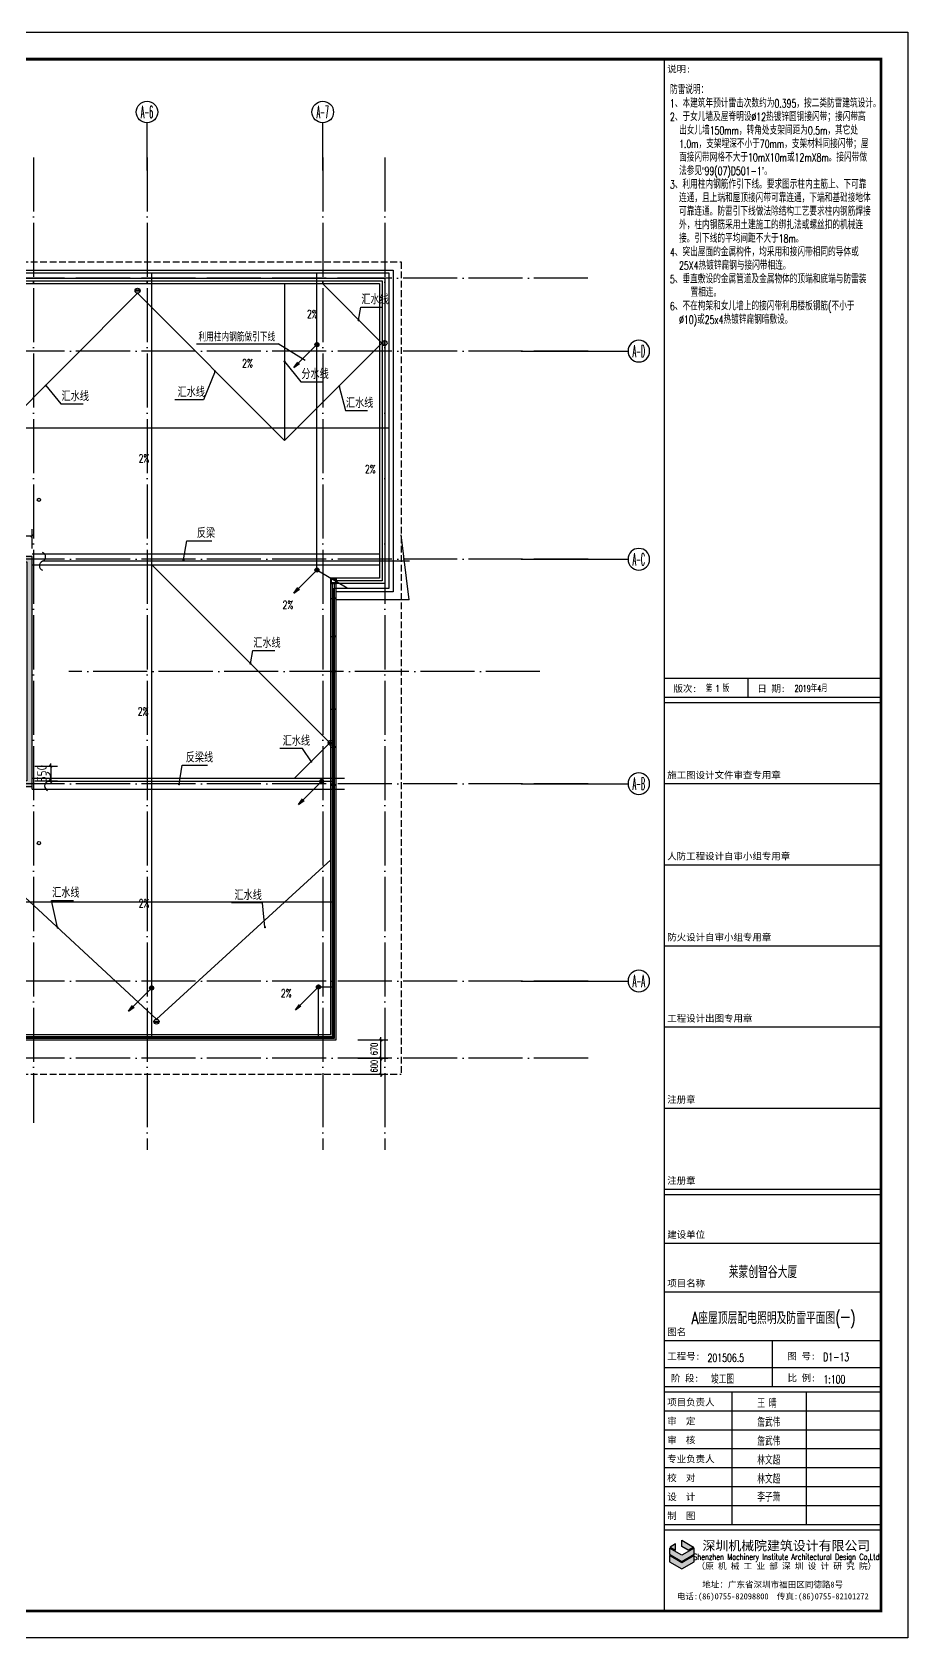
# Model space of a CAD drawing. Extents: x 1980812 to 2226895, y -554123 to 281606.
# Drawn here: x 2032517 to 2064912, y -478790 to -419390 of the extents above; entities that cross this region are included whole.
import ezdxf
from ezdxf.enums import TextEntityAlignment as Align

# ---------------------------------------------------------------- set-up
doc = ezdxf.new("R2010")
doc.units = 0
doc.header["$LTSCALE"] = 1000
doc.header["$MEASUREMENT"] = 0
doc.linetypes.add('DASH', pattern=[0.35, 0.25, -0.1])
doc.linetypes.add('DOTE', pattern=[2.42, 2, -0.2, 0.02, -0.2])
doc.layers.get('Defpoints').update_dxf_attribs({"color": 8})
for name, color, linetype in [('$TD_AUDIT_GENERATED_(13E6)', 8, 'Continuous'), ('$TD_AUDIT_GENERATED_(158)', 8, 'Continuous'), ('$TD_AUDIT_GENERATED_(210)', 8, 'Continuous'), ('$TD_AUDIT_GENERATED_(24A6)', 8, 'Continuous'), ('$TD_AUDIT_GENERATED_(24AC)', 8, 'Continuous'), ('$TD_AUDIT_GENERATED_(24BC)', 8, 'Continuous'), ('$TD_AUDIT_GENERATED_(24C3)', 8, 'Continuous'), ('$TD_AUDIT_GENERATED_(24DC)', 8, 'Continuous'), ('$TD_AUDIT_GENERATED_(2685)', 8, 'Continuous'), ('$TD_AUDIT_GENERATED_(26A1)', 8, 'Continuous'), ('$TD_AUDIT_GENERATED_(2A51)', 8, 'Continuous'), ('$TD_AUDIT_GENERATED_(FFA)', 8, 'Continuous'), ('1', 1, 'Continuous'), ('7', 7, 'Continuous'), ('AXIS', 7, 'Continuous'), ('AXIS_TEXT', 7, 'Continuous'), ('COLU', 8, 'Continuous'), ('COLU_HATCH', 8, 'Continuous'), ('CURTWALL', 8, 'Continuous'), ('CURTWALL-DIV', 8, 'Continuous'), ('DIM_LEAD', 8, 'Continuous'), ('DIM_SYMB', 8, 'Continuous'), ('dote', 8, 'DOTE'), ('DQ1', 1, 'Continuous'), ('DQ2', 2, 'Continuous'), ('DQ7', 7, 'Continuous'), ('DQFL', 2, 'X_LINE'), ('DQK1', 1, 'Continuous'), ('DQK7', 7, 'Continuous'), ('PUB_DIM', 8, 'Continuous'), ('PUB_TEXT', 8, 'Continuous'), ('TK', 1, 'Continuous'), ('WALL', 7, 'Continuous')]:
    doc.layers.add(name, color=color, linetype=linetype)
doc.styles.add('_TCH_AXIS', font='COMPLEX', dxfattribs={"bigfont": 'GBCBIG'})
doc.styles.add('_TCH_DIM', font='SIMPLEX', dxfattribs={"bigfont": 'GBCBIG'})
doc.styles.add('_TCH_DIM_T3', font='SIMPLEX', dxfattribs={"width": 0.705882, "bigfont": 'GBCBIG'})
doc.styles.add('COMPLEX', font='COMPLEX')
doc.styles.add('D8', font='txtw.shx', dxfattribs={"width": 0.7, "bigfont": 'hztxtw.shx'})
doc.styles.add('HEITI', font='simplex.shx', dxfattribs={"width": 0.6, "bigfont": 'hztxt.shx'})
doc.styles.add('SONGTI', font='', dxfattribs={"width": 1.1})
doc.styles.get("Standard").update_dxf_attribs({"font": 'gbenor.shx', "bigfont": 'gbcbig.shx'})
doc.styles.get('SONGTI').set_extended_font_data('NSimSun')
doc.linetypes.add('X_LINE', pattern='A,0.5,["X",Standard,S=0.2,R=0,X=0,Y=-0.08],0.5', length=1)
doc.dimstyles.new('_TCH_ARCH&&100', dxfattribs={"dimtxt": 255, "dimasz": 100, "dimexe": 250, "dimexo": 300, "dimgap": 122.5, "dimtad": 1, "dimdec": 0, "dimzin": 0, "dimdsep": 46, "dimtxsty": '_TCH_DIM_T3', "dimblk": 'ARCHTICK', "dimcen": 0.09, "dimclrt": 7, "dimazin": 2, "dimtfac": 1, "dimtdec": 0, "dimtix": 1, "dimtmove": 2, "dimatfit": 3, "dimfxl": 1, "dimtolj": 1, "dimtzin": 0, "dimarcsym": 0})
doc.dimstyles.get("Standard").update_dxf_attribs({"dimscale": 100, "dimtxt": 3.5, "dimasz": 1, "dimexe": 2.5, "dimexo": 3, "dimgap": 1.5, "dimtad": 1, "dimdec": 0, "dimzin": 0, "dimdsep": 46, "dimtxsty": 'Standard', "dimblk": 'ARCHTICK', "dimcen": 0.09, "dimadec": 0, "dimazin": 0, "dimtfac": 1, "dimtdec": 0, "dimtix": 1, "dimtmove": 2, "dimatfit": 3, "dimfxl": 1, "dimtolj": 1, "dimtzin": 0, "dimarcsym": 0})

# ---------------------------------------------------------------- blocks, each defined once
blk = doc.blocks.new('_AXISO')
blk.add_circle((0, 0), 0.5)
at = {"layer": 'AXIS_TEXT', "style": 'COMPLEX', "width": 1.041667}
blk.add_attdef('A', text='', height=0.56, dxfattribs=at).set_placement((-0.25, -0.28), (0.25, -0.28), align=Align.FIT)
blk = doc.blocks.new('$TD_AUDIT_GENERATED_(9F)')
at = {"layer": 'AXIS'}
for p, q in [((0, 29979), (0, 31745)), ((6500, 29979), (6500, 31745)), ((14900, 29979), (14900, 31745)), ((23300, 29979), (23300, 31745)), ((31700, 29979), (31700, 31745)), ((40100, 29979), (40100, 31745)), ((46600, 29979), (46600, 31745)), ((-6824, 23300), (-10655, 23300)), ((53944, 23300), (57893, 23300)), ((-6824, 15600), (-10655, 15600)), ((53944, 15600), (57893, 15600)), ((-6824, 7300), (-10655, 7300)), ((53944, 7300), (57893, 7300)), ((53944, 0), (57893, 0)), ((-6824, 0), (-10655, 0))]:
    blk.add_line(p, q, dxfattribs=at)
at = {"layer": 'dote'}
for p, q in [((-2800, 30469), (-2800, -6248)), ((0, 30469), (0, -6248)), ((6500, 30469), (6500, -6248)), ((14900, 30469), (14900, -6248)), ((23300, 30469), (23300, -6248)), ((31700, 30469), (31700, -6248)), ((35900, 30469), (35900, -5250)), ((40100, 30469), (40100, -6248)), ((46600, 30469), (46600, -6248)), ((48900, 30469), (48900, -6248)), ((10700, 29972), (10700, -5320)), ((19100, 17700), (19100, 30123)), ((27500, 17700), (27500, 30123)), ((56411, 26000), (-8456, 26000)), ((56413, 23300), (-8454, 23300)), ((56413, 15600), (-8454, 15600)), ((9046, 11450), (-6998, 11450)), ((54631, 11450), (37209, 11450)), ((56413, 7300), (-8454, 7300)), ((19100, 5200), (19100, -5320)), ((27500, 5200), (27500, -4850)), ((56413, 0), (-8454, 0)), ((56413, -2850), (-8454, -2850))]:
    blk.add_line(p, q, dxfattribs=at)
at = {"layer": 'AXIS'}
ref = blk.add_blockref('_AXISO', (0, 32145), dxfattribs=dict(at, xscale=800, yscale=800, zscale=800))
ref.add_attrib('A', 'A-1', dxfattribs={"layer": 'AXIS_TEXT', "height": 452.5, "style": '_TCH_AXIS', "width": 0.375}).set_placement((-226, 31919), (226, 31919), align=Align.FIT)
ref = blk.add_blockref('_AXISO', (6500, 32145), dxfattribs=dict(at, xscale=800, yscale=800, zscale=800))
ref.add_attrib('A', 'A-2', dxfattribs={"layer": 'AXIS_TEXT', "height": 452.5, "style": '_TCH_AXIS', "width": 0.344262}).set_placement((6274, 31919), (6726, 31919), align=Align.FIT)
ref = blk.add_blockref('_AXISO', (14900, 32145), dxfattribs=dict(at, xscale=800, yscale=800, zscale=800))
ref.add_attrib('A', 'A-3', dxfattribs={"layer": 'AXIS_TEXT', "height": 452.5, "style": '_TCH_AXIS', "width": 0.344262}).set_placement((14674, 31919), (15126, 31919), align=Align.FIT)
ref = blk.add_blockref('_AXISO', (23300, 32145), dxfattribs=dict(at, xscale=800, yscale=800, zscale=800))
ref.add_attrib('A', 'A-4', dxfattribs={"layer": 'AXIS_TEXT', "height": 452.5, "style": '_TCH_AXIS', "width": 0.333333}).set_placement((23074, 31919), (23526, 31919), align=Align.FIT)
ref = blk.add_blockref('_AXISO', (31700, 32145), dxfattribs=dict(at, xscale=800, yscale=800, zscale=800))
ref.add_attrib('A', 'A-5', dxfattribs={"layer": 'AXIS_TEXT', "height": 452.5, "style": '_TCH_AXIS', "width": 0.344262}).set_placement((31474, 31919), (31926, 31919), align=Align.FIT)
ref = blk.add_blockref('_AXISO', (40100, 32145), dxfattribs=dict(at, xscale=800, yscale=800, zscale=800))
ref.add_attrib('A', 'A-6', dxfattribs={"layer": 'AXIS_TEXT', "height": 452.5, "style": '_TCH_AXIS', "width": 0.344262}).set_placement((39874, 31919), (40326, 31919), align=Align.FIT)
ref = blk.add_blockref('_AXISO', (46600, 32145), dxfattribs=dict(at, xscale=800, yscale=800, zscale=800))
ref.add_attrib('A', 'A-7', dxfattribs={"layer": 'AXIS_TEXT', "height": 452.5, "style": '_TCH_AXIS', "width": 0.344262}).set_placement((46374, 31919), (46826, 31919), align=Align.FIT)
ref = blk.add_blockref('_AXISO', (-11055, 23300), dxfattribs=dict(at, xscale=800, yscale=800, zscale=800))
ref.add_attrib('A', 'A-D', dxfattribs={"layer": 'AXIS_TEXT', "height": 452.5, "style": '_TCH_AXIS', "width": 0.328125}).set_placement((-11281, 23074), (-10828, 23074), align=Align.FIT)
ref = blk.add_blockref('_AXISO', (58293, 23300), dxfattribs=dict(at, xscale=-800, yscale=800, zscale=800))
ref.add_attrib('A', 'A-D', dxfattribs={"layer": 'AXIS_TEXT', "height": 452.5, "style": '_TCH_AXIS', "width": 0.328125}).set_placement((58066, 23074), (58519, 23074), align=Align.FIT)
ref = blk.add_blockref('_AXISO', (-11055, 15600), dxfattribs=dict(at, xscale=800, yscale=800, zscale=800))
ref.add_attrib('A', 'A-C', dxfattribs={"layer": 'AXIS_TEXT', "height": 452.5, "style": '_TCH_AXIS', "width": 0.33871}).set_placement((-11281, 15374), (-10828, 15374), align=Align.FIT)
ref = blk.add_blockref('_AXISO', (58293, 15600), dxfattribs=dict(at, xscale=-800, yscale=800, zscale=800))
ref.add_attrib('A', 'A-C', dxfattribs={"layer": 'AXIS_TEXT', "height": 452.5, "style": '_TCH_AXIS', "width": 0.33871}).set_placement((58066, 15374), (58519, 15374), align=Align.FIT)
ref = blk.add_blockref('_AXISO', (-11055, 7300), dxfattribs=dict(at, xscale=800, yscale=800, zscale=800))
ref.add_attrib('A', 'A-B', dxfattribs={"layer": 'AXIS_TEXT', "height": 452.5, "style": '_TCH_AXIS', "width": 0.328125}).set_placement((-11281, 7074), (-10828, 7074), align=Align.FIT)
ref = blk.add_blockref('_AXISO', (58293, 7300), dxfattribs=dict(at, xscale=-800, yscale=800, zscale=800))
ref.add_attrib('A', 'A-B', dxfattribs={"layer": 'AXIS_TEXT', "height": 452.5, "style": '_TCH_AXIS', "width": 0.328125}).set_placement((58066, 7074), (58519, 7074), align=Align.FIT)
ref = blk.add_blockref('_AXISO', (-11055, 0), dxfattribs=dict(at, xscale=800, yscale=800, zscale=800))
ref.add_attrib('A', 'A-A', dxfattribs={"layer": 'AXIS_TEXT', "height": 452.5, "style": '_TCH_AXIS', "width": 0.323077}).set_placement((-11281, -226), (-10828, -226), align=Align.FIT)
ref = blk.add_blockref('_AXISO', (58293, 0), dxfattribs=dict(at, xscale=-800, yscale=800, zscale=800))
ref.add_attrib('A', 'A-A', dxfattribs={"layer": 'AXIS_TEXT', "height": 452.5, "style": '_TCH_AXIS', "width": 0.323077}).set_placement((58066, -226), (58519, -226), align=Align.FIT)
blk = doc.blocks.new('curtwall-mu')
for p, q in [((-100, 0), (0, 36)), ((100, 0), (-100, 0)), ((-100, 0), (0, -36))]:
    blk.add_line(p, q)
blk = doc.blocks.new('$TD_AUDIT_GENERATED_(13CB)')
at = {"layer": '$TD_AUDIT_GENERATED_(13E6)'}
for p, q in [((14050, 1530), (14050, 3000)), ((14050, 3000), (49200, 3000)), ((49200, 3000), (49200, -8900)), ((11250, 1530), (14050, 1530)), ((49200, -8900), (47100, -8900)), ((-3100, -26450), (-3100, -15150)), ((-3100, -15150), (-1000, -15150)), ((-2800, -26150), (-2800, -15450)), ((-2800, -15450), (-1000, -15450)), ((-2700, -26050), (-2700, -15550)), ((-2700, -15550), (-1000, -15550)), ((-2600, -25950), (-2600, -15650)), ((-2600, -15650), (-800, -15650)), ((32050, -24680), (32050, -25950)), ((32150, -24680), (32150, -26050)), ((32250, -24680), (32250, -26150)), ((32550, -24980), (32550, -26450)), ((-2700, -26050), (32150, -26050)), ((-2600, -25950), (32050, -25950)), ((-3100, -26450), (32550, -26450)), ((-2800, -26150), (32250, -26150))]:
    blk.add_line(p, q, dxfattribs=at)
for points in [[(14350, 1230), (14350, 2700), (48900, 2700), (48900, -8600), (46900, -8600)], [(14450, 1230), (14450, 2600), (48800, 2600), (48800, -8500), (47100, -8500)], [(14550, 1230), (14550, 2500), (48700, 2500), (48700, -8400), (46900, -8400)]]:
    blk.add_lwpolyline(points, dxfattribs=at)
for points in [[(14350, 1230), (14550, 1230), (14550, 1030), (14350, 1030)], [(14380, 1200), (14520, 1200), (14520, 1060), (14380, 1060)], [(46900, -8400), (47100, -8400), (47100, -8600), (46900, -8600)], [(46930, -8430), (47070, -8430), (47070, -8570), (46930, -8570)], [(-1000, -15450), (-800, -15450), (-800, -15650), (-1000, -15650)], [(-970, -15480), (-830, -15480), (-830, -15620), (-970, -15620)]]:
    blk.add_lwpolyline(points, close=True, dxfattribs=at)
at = {"layer": '$TD_AUDIT_GENERATED_(158)', "color": 2, "linetype": 'DASH'}
for p, q in [((-3400, 3300), (11850, 3300)), ((-3400, -26750), (-3400, 3300)), ((11850, 1830), (11850, 3300)), ((13750, 1830), (13750, 3300)), ((13750, 3300), (49500, 3300)), ((49500, 3300), (49500, -26750)), ((11850, 1830), (13750, 1830)), ((32850, -25280), (32850, -26750)), ((34750, -25280), (32850, -25280)), ((34750, -25280), (34750, -26750)), ((-3400, -26750), (32850, -26750)), ((34750, -26750), (49500, -26750))]:
    blk.add_line(p, q, dxfattribs=at)
at = {"layer": '$TD_AUDIT_GENERATED_(210)'}
for p, q in [((11250, 1230), (14350, 1230)), ((11250, 1080), (14350, 1080)), ((11250, 1030), (14350, 1030)), ((35350, -24480), (32150, -24480)), ((35350, -24530), (32250, -24530)), ((35350, -24680), (32250, -24680)), ((35350, -24980), (32550, -24980))]:
    blk.add_line(p, q, dxfattribs=at)
at = {"layer": 'CURTWALL'}
for p, q in [((-1000, -15450), (-1000, 2030)), ((11050, 2030), (-1000, 2030)), ((-933, -15450), (-933, 1963)), ((11050, 1963), (-933, 1963)), ((-867, -15450), (-867, 1897)), ((11050, 1897), (-867, 1897)), ((-800, -15450), (-800, 1830)), ((11050, 1830), (-800, 1830)), ((11050, 1830), (11050, 2030)), ((11050, 1830), (11050, 1230)), ((11250, 1830), (11050, 1830)), ((11117, 1830), (11117, 1230)), ((11183, 1830), (11183, 1230)), ((11250, 1830), (11250, 1230)), ((11250, 1230), (11050, 1230)), ((46900, -25280), (46900, -8600)), ((46900, -8600), (47100, -8600)), ((46967, -25347), (46967, -8600)), ((47033, -25413), (47033, -8600)), ((47100, -25480), (47100, -8600)), ((-1000, -15450), (-800, -15450)), ((35350, -24680), (35350, -25280)), ((35550, -24680), (35350, -24680)), ((35417, -24680), (35417, -25280)), ((35483, -24680), (35483, -25280)), ((35550, -24680), (35550, -25280)), ((35550, -25280), (35350, -25280)), ((35550, -25280), (46900, -25280)), ((35550, -25280), (35550, -25480)), ((35550, -25347), (46967, -25347)), ((35550, -25413), (47033, -25413)), ((35550, -25480), (47100, -25480))]:
    blk.add_line(p, q, dxfattribs=at)
for points in [[(11050, 2030), (11250, 2030), (11250, 1830), (11050, 1830)], [(11080, 2000), (11220, 2000), (11220, 1860), (11080, 1860)], [(11050, 1230), (11250, 1230), (11250, 1030), (11050, 1030)], [(11080, 1200), (11220, 1200), (11220, 1060), (11080, 1060)], [(32050, -24480), (32250, -24480), (32250, -24680), (32050, -24680)], [(32080, -24510), (32220, -24510), (32220, -24650), (32080, -24650)], [(35350, -24480), (35550, -24480), (35550, -24680), (35350, -24680)], [(35380, -24510), (35520, -24510), (35520, -24650), (35380, -24650)], [(35350, -25280), (35550, -25280), (35550, -25480), (35350, -25480)], [(35380, -25310), (35520, -25310), (35520, -25450), (35380, -25450)]]:
    blk.add_lwpolyline(points, close=True, dxfattribs=at)
at = {"layer": 'CURTWALL-DIV', "xscale": -1}
for p in [(47000, -9150), (47000, -10550), (47000, -11850)]:
    blk.add_blockref('curtwall-mu', p, dxfattribs=at)
at = {"layer": 'CURTWALL-DIV', "rotation": 180}
for p in [(47000, -13250), (47000, -14650), (47000, -16050)]:
    blk.add_blockref('curtwall-mu', p, dxfattribs=at)
blk = doc.blocks.new('A$C633B0154')
at = {"layer": 'COLU_HATCH'}
h = blk.add_hatch(color=256, dxfattribs=at)
h.dxf.hatch_style = 1
h.paths.add_polyline_path([(850, -8300), (850, -8100), (200, -8100), (200, -8100), (0, -8100), (0, 0), (200, 0), (200, 0), (3400, 0), (3400, 200), (-200, 200), (-200, -8300)])
h.paths.add_polyline_path([(2350, -8100), (2350, -8300), (3350, -8300), (3350, -8100)])
h = blk.add_hatch(color=256, dxfattribs=at)
h.dxf.hatch_style = 1
h.paths.add_polyline_path([(7800, 200), (7800, 0), (10500, 0), (10500, 200)])
h = blk.add_hatch(color=256, dxfattribs=at)
h.dxf.hatch_style = 1
h.paths.add_polyline_path([(15900, 200), (18650, 200), (18650, -8300), (15900, -8300), (15900, -8100), (18450, -8100), (18450, 0), (15900, 0)])
h = blk.add_hatch(color=256, dxfattribs=at)
h.dxf.hatch_style = 1
h.paths.add_polyline_path([(22550, 0), (22550, 200), (21500, 200), (21500, 0)])
h.paths.add_polyline_path([(24050, 200), (24050, 0), (24700, 0), (24700, 0), (24900, 0), (24900, -8100), (24700, -8100), (24700, -8100), (21500, -8100), (21500, -8300), (25100, -8300), (25100, 200)])
h = blk.add_hatch(color=256, dxfattribs=at)
h.dxf.hatch_style = 1
h.paths.add_polyline_path([(7800, -8100), (7800, -8300), (10500, -8300), (10500, -8100)])
at = {"layer": 'COLU'}
for points in [[(850, -8100), (200, -8100), (200, -8100), (0, -8100), (0, 0), (200, 0), (200, 0), (3400, 0), (3400, 200), (-200, 200), (-200, -8300), (850, -8300), (850, -8100)], [(22550, 200), (21500, 200), (21500, 0), (22550, 0), (22550, 200)], [(24050, 0), (24700, 0), (24700, 0), (24900, 0), (24900, -8100), (24700, -8100), (24700, -8100), (21500, -8100), (21500, -8300), (25100, -8300), (25100, 200), (24050, 200), (24050, 0)], [(2350, -8300), (3350, -8300), (3350, -8100), (2350, -8100), (2350, -8300)]]:
    blk.add_lwpolyline(points, dxfattribs=at)
for points in [[(7800, 200), (7800, 0), (10500, 0), (10500, 200)], [(7800, 200), (7800, 0), (10500, 0), (10500, 200)], [(15900, 200), (18650, 200), (18650, -8300), (15900, -8300), (15900, -8100), (18450, -8100), (18450, 0), (15900, 0)], [(15900, 200), (18650, 200), (18650, -8300), (15900, -8300), (15900, -8100), (18450, -8100), (18450, 0), (15900, 0)], [(18650, 0), (18650, -8100), (18450, -8100), (18450, 0)], [(18650, 0), (18650, -8100), (18450, -8100), (18450, 0)], [(7800, -8100), (7800, -8300), (10500, -8300), (10500, -8100)], [(7800, -8100), (7800, -8300), (10500, -8300), (10500, -8100)]]:
    blk.add_lwpolyline(points, close=True, dxfattribs=at)
blk = doc.blocks.new('$TD_AUDIT_GENERATED_(24AE)')
at = {"layer": '$TD_AUDIT_GENERATED_(24BC)'}
for points in [[(-87, 50), (-156, 170), (-225, 50)], [(225, 50), (156, 170), (87, 50)]]:
    blk.add_hatch(color=8, dxfattribs=at).paths.add_polyline_path(points)
at = {"layer": '$TD_AUDIT_GENERATED_(24AC)'}
for p, q in [((-156, 270), (-312, 0)), ((-156, 170), (-225, 50)), ((-225, 50), (-87, 50)), ((0, 0), (-156, 270)), ((-87, 50), (-156, 170)), ((156, 270), (0, 0)), ((0, 0), (312, 0)), ((156, 170), (87, 50)), ((87, 50), (225, 50)), ((312, 0), (156, 270)), ((225, 50), (156, 170)), ((-312, 0), (0, 0))]:
    blk.add_line(p, q, dxfattribs=at)
blk = doc.blocks.new('$TwtSys$00000434')
for p, q in [((-0.5, 0.5), (-0.5, -0.5)), ((-0.5, -0.5), (0.5, 0.5)), ((0.5, 0.5), (-0.5, 0.5)), ((0.5, -0.5), (0.5, 0.5)), ((-0.5, -0.5), (0.5, -0.5))]:
    blk.add_line(p, q)
blk.add_solid([(0.5, -0.5), (0.5, 0.5), (-0.5, -0.5)])
blk = doc.blocks.new('$TwtSys$00000139')
at = {"color": 7}
for p, q in [((-19, 92, 0), (-19, -92, 0)), ((19, 92, 0), (19, -92, 0))]:
    blk.add_line(p, q, dxfattribs=at)
blk.add_circle((0, 0, 0), 93.8)
blk = doc.blocks.new('A$C67C11506')
at = {"layer": '$TD_AUDIT_GENERATED_(24C3)', "linetype": 'Continuous'}
for centre in [(6700, -5500), (36100, -5500), (14550, -10900), (6700, -18200), (36100, -18200)]:
    blk.add_circle(centre, 60, dxfattribs=at)
at = {"layer": '$TD_AUDIT_GENERATED_(24DC)', "linetype": 'Continuous'}
blk.add_circle((14250, -11700), 60, dxfattribs=at)
at = {"layer": '$TD_AUDIT_GENERATED_(24AC)'}
for p, rotation in [((17668, -7800), 180), ((25550, -9513), 270), ((15390, -11125), 270)]:
    blk.add_blockref('$TD_AUDIT_GENERATED_(24AE)', p, dxfattribs=dict(at, rotation=rotation))
at = {"layer": '$TD_AUDIT_GENERATED_(24AC)', "xscale": -650.0000000000002, "yscale": 240, "zscale": 650.0000000000002, "rotation": 270.0000015714001}
blk.add_blockref('$TwtSys$00000434', (15270, -11125), dxfattribs=at)
at = {"layer": '$TD_AUDIT_GENERATED_(2685)'}
for p, rotation in [((23550, 2225), 269.9999772101841), ((39751, 2233), 269.9999772101841), ((6750, 1503), 269.9999772101841), ((48886, 300), 179.999977210184), ((-450, -9475), 89.99997720998299), ((46900, -14486), 90), ((40450, -24800), 90), ((6850, -25542), 90), ((23550, -25542), 90)]:
    blk.add_blockref('$TwtSys$00000139', p, dxfattribs=dict(at, rotation=rotation))
blk.add_blockref('$TwtSys$00000139', (-2421, -23800), dxfattribs=at)
blk = doc.blocks.new('_ArchTick')
at = {"color": 0, "linetype": 'ByBlock', "const_width": 0.4}
blk.add_lwpolyline([(-0.5, -0.5), (0.5, 0.5)], dxfattribs=at)
blk = doc.blocks.new('*D122')
at = {"layer": '$TD_AUDIT_GENERATED_(2A51)', "color": 0, "lineweight": -2, "transparency": 16777216}
for p, q in [((2032617, -446541), (2033456, -446541)), ((2033206, -446541), (2033206, -446441)), ((2033206, -446541), (2033206, -447091)), ((2032617, -447091), (2033456, -447091)), ((2033206, -447091), (2033206, -447191))]:
    blk.add_line(p, q, dxfattribs=at)
at = {"layer": 'Defpoints', "color": 0, "transparency": 16777216}
for p in [(2032317, -446541), (2032317, -447091), (2033206, -447091)]:
    blk.add_point(p, dxfattribs=at)
at = {"layer": '$TD_AUDIT_GENERATED_(2A51)', "color": 0, "lineweight": -2, "transparency": 16777216, "xscale": 100, "yscale": 100, "zscale": 100}
for p, rotation in [((2033206, -446541), 270), ((2033206, -447091), 90)]:
    blk.add_blockref('_ArchTick', p, dxfattribs=dict(at, rotation=rotation))
at = {"layer": '$TD_AUDIT_GENERATED_(2A51)', "color": 0, "transparency": 16777216, "insert": (2032880, -446816), "char_height": 350, "attachment_point": 5, "rotation": 90}
blk.add_mtext('\\A1;550', dxfattribs=at)
blk = doc.blocks.new('*D210')
at = {"layer": 'Defpoints', "color": 0, "transparency": 16777216}
for p in [(2032517, -438021), (2031467, -438791), (2032517, -438791)]:
    blk.add_point(p, dxfattribs=at)
at = {"layer": 'PUB_DIM', "color": 0, "lineweight": -2, "transparency": 16777216}
for p, q in [((2031467, -438491), (2031467, -437771)), ((2032517, -438491), (2032517, -437771)), ((2031467, -438021), (2032517, -438021))]:
    blk.add_line(p, q, dxfattribs=at)
at = {"layer": 'PUB_DIM', "color": 0, "lineweight": -2, "transparency": 16777216, "xscale": 100, "yscale": 100, "zscale": 100, "rotation": 180}
blk.add_blockref('_ArchTick', (2031467, -438021), dxfattribs=at)
at = {"layer": 'PUB_DIM', "color": 0, "lineweight": -2, "transparency": 16777216, "xscale": 100, "yscale": 100, "zscale": 100}
blk.add_blockref('_ArchTick', (2032517, -438021), dxfattribs=at)
at = {"layer": 'PUB_DIM', "color": 7, "transparency": 16777216, "insert": (2031992, -437771), "char_height": 255, "attachment_point": 5, "style": '_TCH_DIM_T3'}
blk.add_mtext('\\A1;1050', dxfattribs=at)
blk = doc.blocks.new('*D222')
at = {"layer": 'Defpoints', "color": 0, "transparency": 16777216}
for p in [(2044267, -457341), (2045419, -457341), (2044267, -457941)]:
    blk.add_point(p, dxfattribs=at)
at = {"layer": 'PUB_DIM', "color": 0, "lineweight": -2, "transparency": 16777216}
for p, q in [((2044567, -457341), (2045669, -457341)), ((2045419, -457341), (2045419, -457241)), ((2045419, -457941), (2045419, -457341)), ((2044567, -457941), (2045669, -457941)), ((2045419, -457941), (2045419, -458041))]:
    blk.add_line(p, q, dxfattribs=at)
at = {"layer": 'PUB_DIM', "color": 0, "lineweight": -2, "transparency": 16777216, "xscale": 100, "yscale": 100, "zscale": 100}
for p, rotation in [((2045419, -457341), 270), ((2045419, -457941), 90)]:
    blk.add_blockref('_ArchTick', p, dxfattribs=dict(at, rotation=rotation))
at = {"layer": 'PUB_DIM', "color": 7, "transparency": 16777216, "insert": (2045169, -457641), "char_height": 255, "attachment_point": 5, "rotation": 90, "style": '_TCH_DIM_T3'}
blk.add_mtext('\\A1;600', dxfattribs=at)
blk = doc.blocks.new('*D224')
at = {"layer": 'Defpoints', "color": 0, "transparency": 16777216}
for p in [(2044267, -456671), (2045419, -456671), (2044267, -457341)]:
    blk.add_point(p, dxfattribs=at)
at = {"layer": 'PUB_DIM', "color": 0, "lineweight": -2, "transparency": 16777216}
for p, q in [((2044567, -456671), (2045669, -456671)), ((2045419, -456671), (2045419, -456571)), ((2045419, -457341), (2045419, -456671)), ((2044567, -457341), (2045669, -457341)), ((2045419, -457341), (2045419, -457441))]:
    blk.add_line(p, q, dxfattribs=at)
at = {"layer": 'PUB_DIM', "color": 0, "lineweight": -2, "transparency": 16777216, "xscale": 100, "yscale": 100, "zscale": 100}
for p, rotation in [((2045419, -456671), 270), ((2045419, -457341), 90)]:
    blk.add_blockref('_ArchTick', p, dxfattribs=dict(at, rotation=rotation))
at = {"layer": 'PUB_DIM', "color": 7, "transparency": 16777216, "insert": (2045169, -457006), "char_height": 255, "attachment_point": 5, "rotation": 90, "style": '_TCH_DIM_T3'}
blk.add_mtext('\\A1;670', dxfattribs=at)
blk = doc.blocks.new('*X251')
at = {"color": 0}
for p, q in [((128, 2970), (272, 2970)), ((144, 3000), (256, 3000)), ((126, 2940), (274, 2940)), ((137, 2910), (263, 2910)), ((173, 2880), (227, 2880))]:
    blk.add_line(p, q, dxfattribs=at)
blk = doc.blocks.new('j')
at = {"layer": '1', "color": 7}
blk.add_line((850, 850), (850, 850), dxfattribs=at)
blk.add_line((850, 850), (850, 850), dxfattribs=at)
blk.add_line((850, 850), (850, 850), dxfattribs=at)
blk.add_line((850, 850), (850, 850), dxfattribs=at)
blk.add_line((850, 850), (850, 850), dxfattribs=at)
blk.add_line((850, 850), (850, 850), dxfattribs=at)
blk.add_line((850, 850), (850, 850), dxfattribs=at)
blk.add_line((850, 850), (850, 850), dxfattribs=at)
blk.add_line((850, 850), (850, 850), dxfattribs=at)
blk.add_line((850, 850), (850, 850), dxfattribs=at)
blk.add_line((850, 850), (850, 850), dxfattribs=at)
blk.add_line((850, 850), (850, 850), dxfattribs=at)
blk.add_line((850, 850), (850, 850), dxfattribs=at)
blk.add_line((850, 850), (850, 850), dxfattribs=at)
blk.add_line((850, 850), (850, 850), dxfattribs=at)
blk.add_line((850, 850), (850, 850), dxfattribs=at)
blk.add_line((850, 850), (850, 850), dxfattribs=at)
blk.add_line((850, 850), (850, 850), dxfattribs=at)
at = {"layer": 'DQK1'}
blk.add_circle((0, 0), 75, dxfattribs=at)
at = {"layer": 'DQK7'}
for p, q in [((0, 0), (850, 850)), ((850, 850), (647, 703)), ((850, 850), (703, 647))]:
    blk.add_line(p, q, dxfattribs=at)
at = {"layer": 'DQK1'}
blk.add_blockref('*X251', (-200, -2950), dxfattribs=at)
blk = doc.blocks.new('pzh')
at = {"layer": 'DQK1'}
for centre, start, end in [((-61, 165), 290.3188, 69.6812), ((61, -165), 110.3188, 249.6812)]:
    blk.add_arc(centre, 176, start, end, dxfattribs=at)
blk = doc.blocks.new('tu kuang A1 A')
at = {"layer": 'TK'}
h = blk.add_hatch(color=256, dxfattribs=at)
h.paths.add_polyline_path([(75976, 3247), (75738, 3384), (75738, 3611), (76172, 3360)])
h.paths.add_polyline_path([(75303, 3360), (75499, 3247), (75499, 3473)])
h.paths.add_polyline_path([(75280, 3095), (75738, 2831), (76195, 3095), (76195, 3321), (75738, 3057), (75280, 3321)])
h.paths.add_polyline_path([(75738, 2553), (76195, 2817), (76195, 3043), (75738, 2779), (75280, 3043), (75280, 2817)])
for p, q in [((75100, 1000), (75100, 58400)), ((83100, 1000), (83100, 58400)), ((75100, 35500), (83100, 35500)), ((78187, 34800), (78187, 35500)), ((75100, 34800), (83100, 34800)), ((75100, 34600), (83100, 34600)), ((75100, 31600), (83100, 31600)), ((75100, 28600), (83100, 28600)), ((75100, 25600), (83100, 25600)), ((75100, 22600), (83100, 22600)), ((75100, 19600), (83100, 19600)), ((75100, 16600), (83100, 16600)), ((75100, 16400), (83100, 16400)), ((75100, 16400), (83100, 16400)), ((75100, 16400), (83100, 16400)), ((75100, 16400), (83100, 16400)), ((75100, 16400), (83100, 16400)), ((75100, 14600), (83100, 14600)), ((75100, 14600), (83100, 14600)), ((75100, 14600), (83100, 14600)), ((75100, 14600), (83100, 14600)), ((75100, 14600), (83100, 14600)), ((75100, 12800), (83100, 12800)), ((75100, 11000), (83100, 11000)), ((79087, 9286), (79087, 11000)), ((75100, 10000), (83100, 10000)), ((75100, 9300), (83100, 9300)), ((75100, 9300), (83100, 9300)), ((75100, 9300), (83100, 9300)), ((75100, 9100), (83100, 9100)), ((77600, 4200), (77600, 9100)), ((80350, 4200), (80350, 9100)), ((75100, 8400), (83100, 8400)), ((75100, 7700), (83100, 7700)), ((75100, 7000), (83100, 7000)), ((75100, 6300), (83100, 6300)), ((75100, 5600), (83100, 5600)), ((75100, 4900), (83100, 4900)), ((75100, 4200), (83100, 4200)), ((75100, 4000), (83100, 4000)), ((83100, 1000), (75100, 1000))]:
    blk.add_line(p, q, dxfattribs=at)
for points in [[(0, 59400), (84100, 59400), (84100, 0), (0, 0)], [(75976, 3247), (75738, 3384), (75738, 3611), (76172, 3360)], [(75280, 3095), (75738, 2831), (76195, 3095), (76195, 3321), (75738, 3057), (75280, 3321)], [(75738, 2553), (76195, 2817), (76195, 3043), (75738, 2779), (75280, 3043), (75280, 2817)], [(75303, 3360), (75499, 3247), (75499, 3473)]]:
    blk.add_lwpolyline(points, close=True, dxfattribs=at)
at = {"layer": 'TK', "const_width": 100}
blk.add_lwpolyline([(83100, 1000), (83100, 58400), (2500, 58400), (2500, 1000)], close=True, dxfattribs=at)
at = {"layer": '7', "style": 'D8', "width": 0.7}
for s, height, p in [('\\M+5B5DA 1 \\M+5B0E6', 250, (76625, 34995)), ('2019\\M+5C4EA4\\M+5D4C2', 250, (79909, 34997)), ('201506.5', 300, (76689, 10210)), ('\\M+5BFA2\\M+5B9A4\\M+5CDBC', 300, (76820, 9408)), ('1:100', 300, (80977, 9415)), ('\\M+5CDF5 \\M+5C7E7', 300, (78530, 8510)), ('\\M+5D5B2\\M+5CEE4\\M+5CEB0', 300, (78530, 7816)), ('\\M+5D5B2\\M+5CEE4\\M+5CEB0', 300, (78530, 7116)), ('\\M+5C1D6\\M+5CEC4\\M+5B3AC', 300, (78530, 6414)), ('\\M+5C1D6\\M+5CEC4\\M+5B3AC', 300, (78530, 5714)), ('\\M+5C0EE\\M+5D7D3\\M+5CFF4', 300, (78530, 5048))]:
    blk.add_text(s, height=height, dxfattribs=at).set_placement(p)
at = {"layer": '7', "color": 1, "style": 'D8', "width": 0.7}
blk.add_text('\\M+5C0B3\\M+5C3C9\\M+5B4B4\\M+5D6C7\\M+5B9C8\\M+5B4F3\\M+5CFC3', height=450, dxfattribs=at).set_placement((77472, 13307))
at = {"layer": 'TK', "style": 'SONGTI'}
for s, p in [('\\M+5CBB5\\M+5C3F7:', (75198, 57909)), ('\\M+5B0E6\\M+5B4CE:', (75428, 34992)), ('\\M+5C8D5 \\M+5C6DA:', (78532, 34992)), ('\\M+5CAA9\\M+5B9A4\\M+5CDBC\\M+5C9E8\\M+5BCC6\\M+5CEC4\\M+5BCFE\\M+5C9F3\\M+5B2E9\\M+5D7A8\\M+5D3C3\\M+5D5C2', (75198, 31792)), ('\\M+5C8CB\\M+5B7C0\\M+5B9A4\\M+5B3CC\\M+5C9E8\\M+5BCC6\\M+5D7D4\\M+5C9F3\\M+5D0A1\\M+5D7E9\\M+5D7A8\\M+5D3C3\\M+5D5C2', (75198, 28792)), ('\\M+5B7C0\\M+5BBF0\\M+5C9E8\\M+5BCC6\\M+5D7D4\\M+5C9F3\\M+5D0A1\\M+5D7E9\\M+5D7A8\\M+5D3C3\\M+5D5C2', (75198, 25792)), ('\\M+5B9A4\\M+5B3CC\\M+5C9E8\\M+5BCC6\\M+5B3F6\\M+5CDBC\\M+5D7A8\\M+5D3C3\\M+5D5C2', (75198, 22792)), ('\\M+5D7A2\\M+5B2E1\\M+5D5C2', (75198, 19792)), ('\\M+5D7A2\\M+5B2E1\\M+5D5C2', (75198, 16792)), ('\\M+5BDA8\\M+5C9E8\\M+5B5A5\\M+5CEBB', (75198, 14792)), ('\\M+5CFEE\\M+5C4BF\\M+5C3FB\\M+5B3C6', (75198, 12992)), ('\\M+5CDBC\\M+5C3FB', (75198, 11192)), ('\\M+5B9A4\\M+5B3CC\\M+5BAC5:', (75198, 10294)), ('\\M+5B1C8 \\M+5C0FD:', (79649, 9492)), ('\\M+5CFEE\\M+5C4BF\\M+5B8BA\\M+5D4F0\\M+5C8CB', (75198, 8592)), ('\\M+5C9F3  \\M+5B6A8', (75198, 7892)), ('\\M+5C9F3  \\M+5BACB', (75198, 7192)), ('\\M+5D7A8\\M+5D2B5\\M+5B8BA\\M+5D4F0\\M+5C8CB', (75198, 6492)), ('\\M+5D0A3  \\M+5B6D4', (75198, 5792)), ('\\M+5C9E8  \\M+5BCC6', (75198, 5092)), ('\\M+5D6C6  \\M+5CDBC', (75198, 4392))]:
    blk.add_text(s, height=250, dxfattribs=at).set_placement(p)
for s, p in [('\\M+5CDBC \\M+5BAC5:', (80166, 10425)), ('\\M+5BDD7 \\M+5B6CE:', (75853, 9606))]:
    blk.add_text(s, height=250, dxfattribs=at).set_placement(p, align=Align.MIDDLE_CENTER)
for s, height, p in [('\\M+5C9EE\\M+5DBDA\\M+5BBFA\\M+5D0B5\\M+5D4BA\\M+5BDA8\\M+5D6FE\\M+5C9E8\\M+5BCC6\\M+5D3D0\\M+5CFDE\\M+5B9AB\\M+5CBBE', 350, (79605, 3238)), ('\\M+5A3A8\\M+5D4AD \\M+5BBFA \\M+5D0B5 \\M+5B9A4 \\M+5D2B5 \\M+5B2BF \\M+5C9EE \\M+5DBDA \\M+5C9E8 \\M+5BCC6 \\M+5D1D0 \\M+5BEBF \\M+5D4BA\\M+5A3A9', 228, (79605, 2543)), ('\\M+5B5D8\\M+5D6B7\\M+5A3BA\\M+5B9E3\\M+5B6AB\\M+5CAA1\\M+5C9EE\\M+5DBDA\\M+5CAD0\\M+5B8A3\\M+5CCEF\\M+5C7F8\\M+5CDAC\\M+5B5C2\\M+5C2B78\\M+5BAC5', 225.625, (79100, 1860)), ('\\M+5B5E7\\M+5BBB0:(86)0755-82098800  \\M+5B4AB\\M+5D5E6:(86)0755-82101272', 225.62, (79100, 1424))]:
    blk.add_text(s, height=height, dxfattribs=at).set_placement(p, align=Align.CENTER)
at = {"layer": 'TK', "style": 'HEITI', "width": 0.7}
blk.add_text('Shenzhen Machinery Institute Architectural Design Co,Ltd', height=229, dxfattribs=at).set_placement((79605, 2884), align=Align.CENTER)

msp = doc.modelspace()

# ---------------------------------------------------------------- linework, layer by layer
at = {"layer": '$TD_AUDIT_GENERATED_(158)', "color": 2}
for q in [(2046166.5, -437990.9), (2043766.5, -440390.9)]:
    msp.add_line((2046466.5, -440390.9), q, dxfattribs=at)
at = {"layer": '$TD_AUDIT_GENERATED_(24A6)'}
for p, q in [((2032516.5, -438690.9), (2045366.5, -438690.9)), ((2032516.5, -439090.9), (2045366.5, -439090.9)), ((2032516.5, -446990.9), (2044066.5, -446990.9)), ((2032516.5, -447390.9), (2032516.5, -446990.9)), ((2032516.5, -447390.9), (2044066.5, -447390.9))]:
    msp.add_line(p, q, dxfattribs=at)
at = {"layer": '$TD_AUDIT_GENERATED_(26A1)'}
for p, q in [((2041857.4, -428690.9, 0), (2041857.4, -434492.7, 0)), ((2043258.4, -428690.9, 0), (2045458.9, -430891.4, 0)), ((2036417.5, -429052.6, 0), (2028313.1, -437156.9, 0)), ((2036417.4, -429052.6, 0), (2041857.4, -434492.7, 0)), ((2041857.4, -434492.7, 0), (2045458.9, -430891.2, 0)), ((2043485, -445630.1), (2036945.8, -439090.9)), ((2043485, -445724.4), (2042218.6, -446990.9)), ((2037116.4, -455897.4, 0), (2029037.2, -448418.2, 0)), ((2037116.3, -455897.4, 0), (2043566.5, -450004, 0))]:
    msp.add_line(p, q, dxfattribs=at)
at = {"layer": 'DIM_LEAD'}
for p, q in [((2044591.4, -430047), (2044672.8, -429562.4)), ((2044672.8, -429562.4), (2045488.3, -429562.4)), ((2041853.8, -431572.1), (2042459.2, -432322.5)), ((2039282.4, -431936.8), (2038852.9, -432993)), ((2042459.2, -432322.5), (2043274.7, -432322.5)), ((2033022.2, -432464.3), (2033584, -433144)), ((2038852.9, -432993), (2037792.4, -432993)), ((2043872.7, -432493.8), (2044105, -433392)), ((2033584, -433144), (2034399.5, -433144)), ((2044105, -433392), (2044920.5, -433392)), ((2038116.2, -438909), (2038234.5, -438204.5)), ((2038234.5, -438204.5), (2039163.8, -438204.5)), ((2040594.4, -442753.9), (2040675.8, -442269.3)), ((2040675.8, -442269.3), (2041491.3, -442269.3)), ((2042513.3, -445892.8), (2041680.2, -445892.8)), ((2042848.5, -446377.4), (2042513.3, -445892.8)), ((2037950.7, -447210.6), (2038069, -446506)), ((2038069, -446506), (2038998.3, -446506)), ((2033461.2, -452513.7), (2033236.2, -451508.4)), ((2033236.2, -451508.4), (2034051.7, -451508.4)), ((2041043, -451600), (2039897, -451600)), ((2041130.3, -452499.8), (2041043, -451600))]:
    msp.add_line(p, q, dxfattribs=at)
at = {"layer": 'DIM_LEAD', "const_width": 40}
for points in [[(2044588.1, -430066.7, 1), (2044594.7, -430027.3, 1)], [(2041841.3, -431556.5, 1), (2041866.4, -431587.7, 1)], [(2033009.5, -432448.8, 1), (2033035, -432479.7, 1)], [(2039289.9, -431918.3, 1), (2039274.8, -431955.4, 1)], [(2043867.7, -432474.4, 1), (2043877.7, -432513.1, 1)], [(2038112.9, -438928.8, 1), (2038119.5, -438889.3, 1)], [(2040591.1, -442773.6, 1), (2040597.8, -442734.2, 1)], [(2042859.9, -446393.8, 1), (2042837.1, -446360.9, 1)], [(2037947.4, -447230.3, 1), (2037954, -447190.9, 1)], [(2033465.6, -452533.2, 1), (2033456.9, -452494.2, 1)], [(2041132.2, -452519.7, 1), (2041128.3, -452479.9, 1)]]:
    msp.add_lwpolyline(points, format="xyb", close=True, dxfattribs=at)
at = {"layer": 'DIM_SYMB'}
for points in [[(2042152.5, -430105.8, 0, 0, 0), (2043453.5, -430105.8, 80, 0, 0), (2043753.5, -430105.8, 0, 0, 0)], [(2041197.5, -431929.8, 0, 0, 0), (2039896.5, -431929.8, 80, 0, 0), (2039596.5, -431929.8, 0, 0, 0)], [(2036359, -435922.5, 0, 0, 0), (2036359, -434621.5, 80, 0, 0), (2036359, -434321.5, 0, 0, 0)], [(2044733.5, -436319, 0, 0, 0), (2044733.5, -435018, 80, 0, 0), (2044733.5, -434718, 0, 0, 0)], [(2041682, -439811.3, 0, 0, 0), (2041682, -441112.3, 80, 0, 0), (2041682, -441412.3, 0, 0, 0)], [(2035890, -444808, 0, 0, 0), (2037191, -444808, 80, 0, 0), (2037491, -444808, 0, 0, 0)], [(2036359, -450853.8, 0, 0, 0), (2036359, -452154.8, 80, 0, 0), (2036359, -452454.8, 0, 0, 0)], [(2042630.2, -455232.5, 0, 0, 0), (2041329.2, -455232.5, 80, 0, 0), (2041029.2, -455232.5, 0, 0, 0)]]:
    msp.add_lwpolyline(points, format="xyseb", dxfattribs=at)
at = {"layer": 'DQ7'}
for p in [(2038591.6, -430919), (2042615, -431533.5)]:
    msp.add_line(p, (2041619, -430919), dxfattribs=at)
at = {"layer": 'DQFL', "linetype": 'X_LINE'}
for p, q in [((2036936.9, -428302.9), (2036936.9, -456572.5)), ((1993387.5, -434033.4), (2045721.4, -434033.4)), ((2046477, -438966), (2032899, -438966)), ((2043680, -447109.9), (2033091, -447109.9)), ((1993387.5, -451568.2), (2043680, -451568.2))]:
    msp.add_line(p, q, dxfattribs=at)
for points in [[(2032116.5, -455821.1), (2032116.5, -456572.5), (2043680, -456572.5), (2043680, -439953.5), (2045721.4, -439953.5), (2045721.4, -428302.9), (2011076, -428302.9), (2011076, -430040.5), (2007829.6, -430040.5), (2007829.6, -429190.9), (1995766.5, -429190.9), (1995766.5, -446790.9), (1993966.5, -446790.9), (1993966.5, -457491.6), (2028859.1, -457491.6), (2028859.1, -455821.1), (2032116.5, -455821.1)], [(2044166.5, -439953.5), (2043052.3, -439290.9), (2043052.3, -428302.9)], [(2043109.7, -456572.5), (2043109.7, -454700.8), (2043680, -454700.8)]]:
    msp.add_lwpolyline(points, dxfattribs=at)

# ---------------------------------------------------------------- block references
at = {"layer": '$TD_AUDIT_GENERATED_(24A6)'}
msp.add_blockref('A$C67C11506', (1996666.5, -431190.9), dxfattribs=at)
at = {"layer": '$TD_AUDIT_GENERATED_(FFA)'}
msp.add_blockref('$TD_AUDIT_GENERATED_(13CB)', (1996666.5, -431190.9), dxfattribs=at)
at = {"layer": 'DQ1', "ltscale": 0.05, "rotation": 180}
for p in [(2043052.3, -430948.6), (2043052.3, -439290.9), (2043226.1, -447109.9), (2036936.9, -454750.9), (2043109.7, -454710.8)]:
    msp.add_blockref('j', p, dxfattribs=at)
at = {"layer": 'DQ1', "ltscale": 0.01}
for p in [(2032899, -438966), (2033091, -447109.9)]:
    msp.add_blockref('pzh', p, dxfattribs=at)
at = {"layer": 'DQ2'}
msp.add_blockref('tu kuang A1 A', (1980812.3, -478789.8), dxfattribs=at)
at = {"layer": 'WALL'}
for name, p in [('$TD_AUDIT_GENERATED_(9F)', (1996666.5, -454490.9)), ('A$C633B0154', (2007416.5, -438990.9))]:
    msp.add_blockref(name, p, dxfattribs=at)

# ---------------------------------------------------------------- texts
at = {"layer": '7', "style": 'D8', "width": 0.7}
msp.add_text('D1-13', height=300, dxfattribs=at).set_placement((2061776.8, -468548.9))
at = {"layer": 'DQ7', "style": 'D8', "width": 0.7}
msp.add_text('\\M+5C0FB\\M+5D3C3\\M+5D6F9\\M+5C4DA\\M+5B8D6\\M+5BDEE\\M+5D7F6\\M+5D2FD\\M+5CFC2\\M+5CFDF', height=300, dxfattribs=at).set_placement((2040087.4, -430638.5), align=Align.MIDDLE)
at = {"layer": 'DQ7', "color": 1, "style": 'D8', "width": 0.7}
msp.add_text('A\\M+5D7F9\\M+5CEDD\\M+5B6A5\\M+5B2E3\\M+5C5E4\\M+5B5E7\\M+5D5D5\\M+5C3F7\\M+5BCB0\\M+5B7C0\\M+5C0D7\\M+5C6BD\\M+5C3E6\\M+5CDBC(\\M+5D2BB)', height=450, dxfattribs=at).set_placement((2059940.3, -467182.6), align=Align.CENTER)
at = {"layer": 'DQ7', "insert": (2056110.6, -421375.4), "char_height": 300, "width": 7430.861, "attachment_point": 1, "style": 'D8'}
msp.add_mtext('\\pi-759.39,l759.39;\\M+5B7C0\\M+5C0D7\\M+5CBB5\\M+5C3F7\\M+5A3BA\\P1\\M+5A1A2\\M+5B1BE\\M+5BDA8\\M+5D6FE\\M+5C4EA\\M+5D4A4\\M+5BCC6\\M+5C0D7\\M+5BBF7\\M+5B4CE\\M+5CAFD\\M+5D4BC\\M+5CEAA0.395\\M+5A3AC\\M+5B0B4\\M+5B6FE\\M+5C0E0\\M+5B7C0\\M+5C0D7\\M+5BDA8\\M+5D6FE\\M+5C9E8\\M+5BCC6\\M+5A1A3\\P\\pi-337.5,l337.5;2\\M+5A1A2\\M+5D3DA\\M+5C5AE\\M+5B6F9\\M+5C7BD\\M+5BCB0\\M+5CEDD\\M+5BCB9\\M+5C3F7\\M+5C9E8∅12\\M+5C8C8\\M+5B6C6\\M+5D0BF\\M+5D4B2\\M+5B8D6\\M+5BDD3\\M+5C9C1\\M+5B4F8\\M+5A3BB\\M+5BDD3\\M+5C9C1\\M+5B4F8\\M+5B8DF\\M+5B3F6\\M+5C5AE\\M+5B6F9\\M+5C7BD150mm\\M+5A3AC\\M+5D7AA\\M+5BDC7\\M+5B4A6\\M+5D6A7\\M+5BCDC\\M+5BCE4\\M+5BEE0\\M+5CEAA0.5m\\M+5A3AC\\M+5C6E4\\M+5CBFC\\M+5B4A61.0m\\M+5A3AC\\M+5D6A7\\M+5BCDC\\M+5C2F1\\M+5C9EE\\M+5B2BB\\M+5D0A1\\M+5D3DA70mm\\M+5A3AC\\M+5D6A7\\M+5BCDC\\M+5B2C4\\M+5C1CF\\M+5CDAC\\M+5BDD3\\M+5C9C1\\M+5B4F8\\M+5A3BB\\M+5CEDD\\M+5C3E6\\M+5BDD3\\M+5C9C1\\M+5B4F8\\M+5CDF8\\M+5B8F1\\M+5B2BB\\M+5B4F3\\M+5D3DA10mX10m\\M+5BBF212mX8m\\M+5A1A3\\M+5BDD3\\M+5C9C1\\M+5B4F8\\M+5D7F6\\M+5B7A8\\M+5B2CE\\M+5BCFB\\M+5A1B099(07)D501-1\\M+5A1B1\\M+5A1A3 \\P3\\M+5A1A2\\M+5C0FB\\M+5D3C3\\M+5D6F9\\M+5C4DA\\M+5B8D6\\M+5BDEE\\M+5D7F7\\M+5D2FD\\M+5CFC2\\M+5CFDF\\M+5A1A3\\M+5D2AA\\M+5C7F3\\M+5CDBC\\M+5CABE\\M+5D6F9\\M+5C4DA\\M+5D6F7\\M+5BDEE\\M+5C9CF\\M+5A1A2\\M+5CFC2\\M+5BFC9\\M+5BFBF\\M+5C1AC\\M+5CDA8\\M+5A3AC\\M+5C7D2\\M+5C9CF\\M+5B6CB\\M+5BACD\\M+5CEDD\\M+5B6A5\\M+5BDD3\\M+5C9C1\\M+5B4F8\\M+5BFC9\\M+5BFBF\\M+5C1AC\\M+5CDA8\\M+5A3AC\\M+5CFC2\\M+5B6CB\\M+5BACD\\M+5BBF9\\M+5B4A1\\M+5BDD3\\M+5B5D8\\M+5CCE5\\M+5BFC9\\M+5BFBF\\M+5C1AC\\M+5CDA8\\M+5A1A3\\M+5B7C0\\M+5C0D7\\M+5D2FD\\M+5CFC2\\M+5CFDF\\M+5D7F6\\M+5B7A8\\M+5B3FD\\M+5BDE1\\M+5B9B9\\M+5B9A4\\M+5D2D5\\M+5D2AA\\M+5C7F3\\M+5D6F9\\M+5C4DA\\M+5B8D6\\M+5BDEE\\M+5BAB8\\M+5BDD3\\M+5CDE2\\M+5A3AC\\M+5D6F9\\M+5C4DA\\M+5B8D6\\M+5BDEE\\M+5B2C9\\M+5D3C3\\M+5CDC1\\M+5BDA8\\M+5CAA9\\M+5B9A4\\M+5B5C4\\M+5B0F3\\M+5D4FA\\M+5B7A8\\M+5BBF2\\M+5C2DD\\M+5CBBF\\M+5BFDB\\M+5B5C4\\M+5BBFA\\M+5D0B5\\M+5C1AC\\M+5BDD3\\M+5A1A3\\M+5D2FD\\M+5CFC2\\M+5CFDF\\M+5B5C4\\M+5C6BD\\M+5BEF9\\M+5BCE4\\M+5BEE0\\M+5B2BB\\M+5B4F3\\M+5D3DA18m\\M+5A1A3 \\P4\\M+5A1A2\\M+5CDBB\\M+5B3F6\\M+5CEDD\\M+5C3E6\\M+5B5C4\\M+5BDF0\\M+5CAF4\\M+5B9B9\\M+5BCFE\\M+5A3AC\\M+5BEF9\\M+5B2C9\\M+5D3C3\\M+5BACD\\M+5BDD3\\M+5C9C1\\M+5B4F8\\M+5CFE0\\M+5CDAC\\M+5B5C4\\M+5B5BC\\M+5CCE5\\M+5BBF225X4\\M+5C8C8\\M+5B6C6\\M+5D0BF\\M+5B1E2\\M+5B8D6\\M+5D3EB\\M+5BDD3\\M+5C9C1\\M+5B4F8\\M+5CFE0\\M+5C1AC\\M+5A1A3\\P\\pi-759.39,l759.39;5\\M+5A1A2\\M+5B4B9\\M+5D6B1\\M+5B7F3\\M+5C9E8\\M+5B5C4\\M+5BDF0\\M+5CAF4\\M+5B9DC\\M+5B5C0\\M+5BCB0\\M+5BDF0\\M+5CAF4\\M+5CEEF\\M+5CCE5\\M+5B5C4\\M+5B6A5\\M+5B6CB\\M+5BACD\\M+5B5D7\\M+5B6CB\\M+5D3EB\\M+5B7C0\\M+5C0D7\\M+5D7B0\\M+5D6C3\\M+5CFE0\\M+5C1AC\\M+5A1A3\\P\\pi-337.5,l337.5;6\\M+5A1A2\\M+5B2BB\\M+5D4DA\\M+5B9B9\\M+5BCDC\\M+5BACD\\M+5C5AE\\M+5B6F9\\M+5C7BD\\M+5C9CF\\M+5B5C4\\M+5BDD3\\M+5C9C1\\M+5B4F8\\M+5C0FB\\M+5D3C3\\M+5C2A5\\M+5B0E5\\M+5B8D6\\M+5BDEE(\\M+5B2BB\\M+5D0A1\\M+5D3DA∅10)\\M+5BBF225x4\\M+5C8C8\\M+5B6C6\\M+5D0BF\\M+5B1E2\\M+5B8D6\\M+5B0B5\\M+5B7F3\\M+5C9E8\\M+5A1A3\\P\\pi-759.39,l759.39; \\P\\P ', dxfattribs=at)
at = {"layer": 'PUB_TEXT', "style": '_TCH_DIM'}
for s, p in [('\\M+5BBE3\\M+5CBAE\\M+5CFDF', (2044694.4, -429457.4)), ('\\M+5B7D6\\M+5CBAE\\M+5CFDF', (2042477.2, -432217.5)), ('\\M+5BBE3\\M+5CBAE\\M+5CFDF', (2033605.7, -433039)), ('\\M+5BBE3\\M+5CBAE\\M+5CFDF', (2037897.4, -432888)), ('\\M+5BBE3\\M+5CBAE\\M+5CFDF', (2044126.7, -433287)), ('\\M+5B7B4\\M+5C1BA', (2038612, -438099.5)), ('\\M+5BBE3\\M+5CBAE\\M+5CFDF', (2040697.5, -442164.3)), ('\\M+5BBE3\\M+5CBAE\\M+5CFDF', (2041785.2, -445787.8)), ('\\M+5B7B4\\M+5C1BA\\M+5CFDF', (2038200.7, -446401)), ('\\M+5BBE3\\M+5CBAE\\M+5CFDF', (2033257.8, -451403.4)), ('\\M+5BBE3\\M+5CBAE\\M+5CFDF', (2040002, -451495))]:
    msp.add_text(s, height=337.589, dxfattribs=at).set_placement(p)
at = {"layer": 'PUB_TEXT', "style": '_TCH_DIM', "width": 0.705882}
for p in [(2042685.5, -429967.5), (2040284.5, -431791.5), (2036456, -435307), (2044830.5, -435703.5), (2041779, -440724.3), (2036423, -444669.8), (2036456, -451766.8), (2041717.2, -455094.2)]:
    msp.add_text('2%', height=297.5, dxfattribs=at).set_placement(p)

# ---------------------------------------------------------------- dimensions: what is measured, and where the dimension line sits
at = {"layer": '$TD_AUDIT_GENERATED_(2A51)'}
dim = msp.add_aligned_dim(p1=(2032316.5, -446540.9), p2=(2032316.5, -447090.9), distance=889, dimstyle='Standard', override={"dimfxl": 150}, dxfattribs=at)
dim.commit()
dim.dimension.update_dxf_attribs({"geometry": '*D122', "text_midpoint": (2032880.5, -446815.9)})
at = {"layer": 'PUB_DIM'}
for p1, p2, distance, picture, middle in [((2031466.5, -438790.9), (2032516.5, -438790.9), 769.9, '*D210', (2031991.5, -437771)), ((2044266.5, -457340.9), (2044266.5, -456670.9), -1152, '*D224', (2045168.5, -457005.9)), ((2044266.5, -457940.9), (2044266.5, -457340.9), -1152, '*D222', (2045168.5, -457640.9))]:
    dim = msp.add_aligned_dim(p1=p1, p2=p2, distance=distance, dimstyle='_TCH_ARCH&&100', dxfattribs=at)
    dim.commit()
    dim.dimension.update_dxf_attribs({"geometry": picture, "text_midpoint": middle})

doc.saveas('drawing.dxf')
